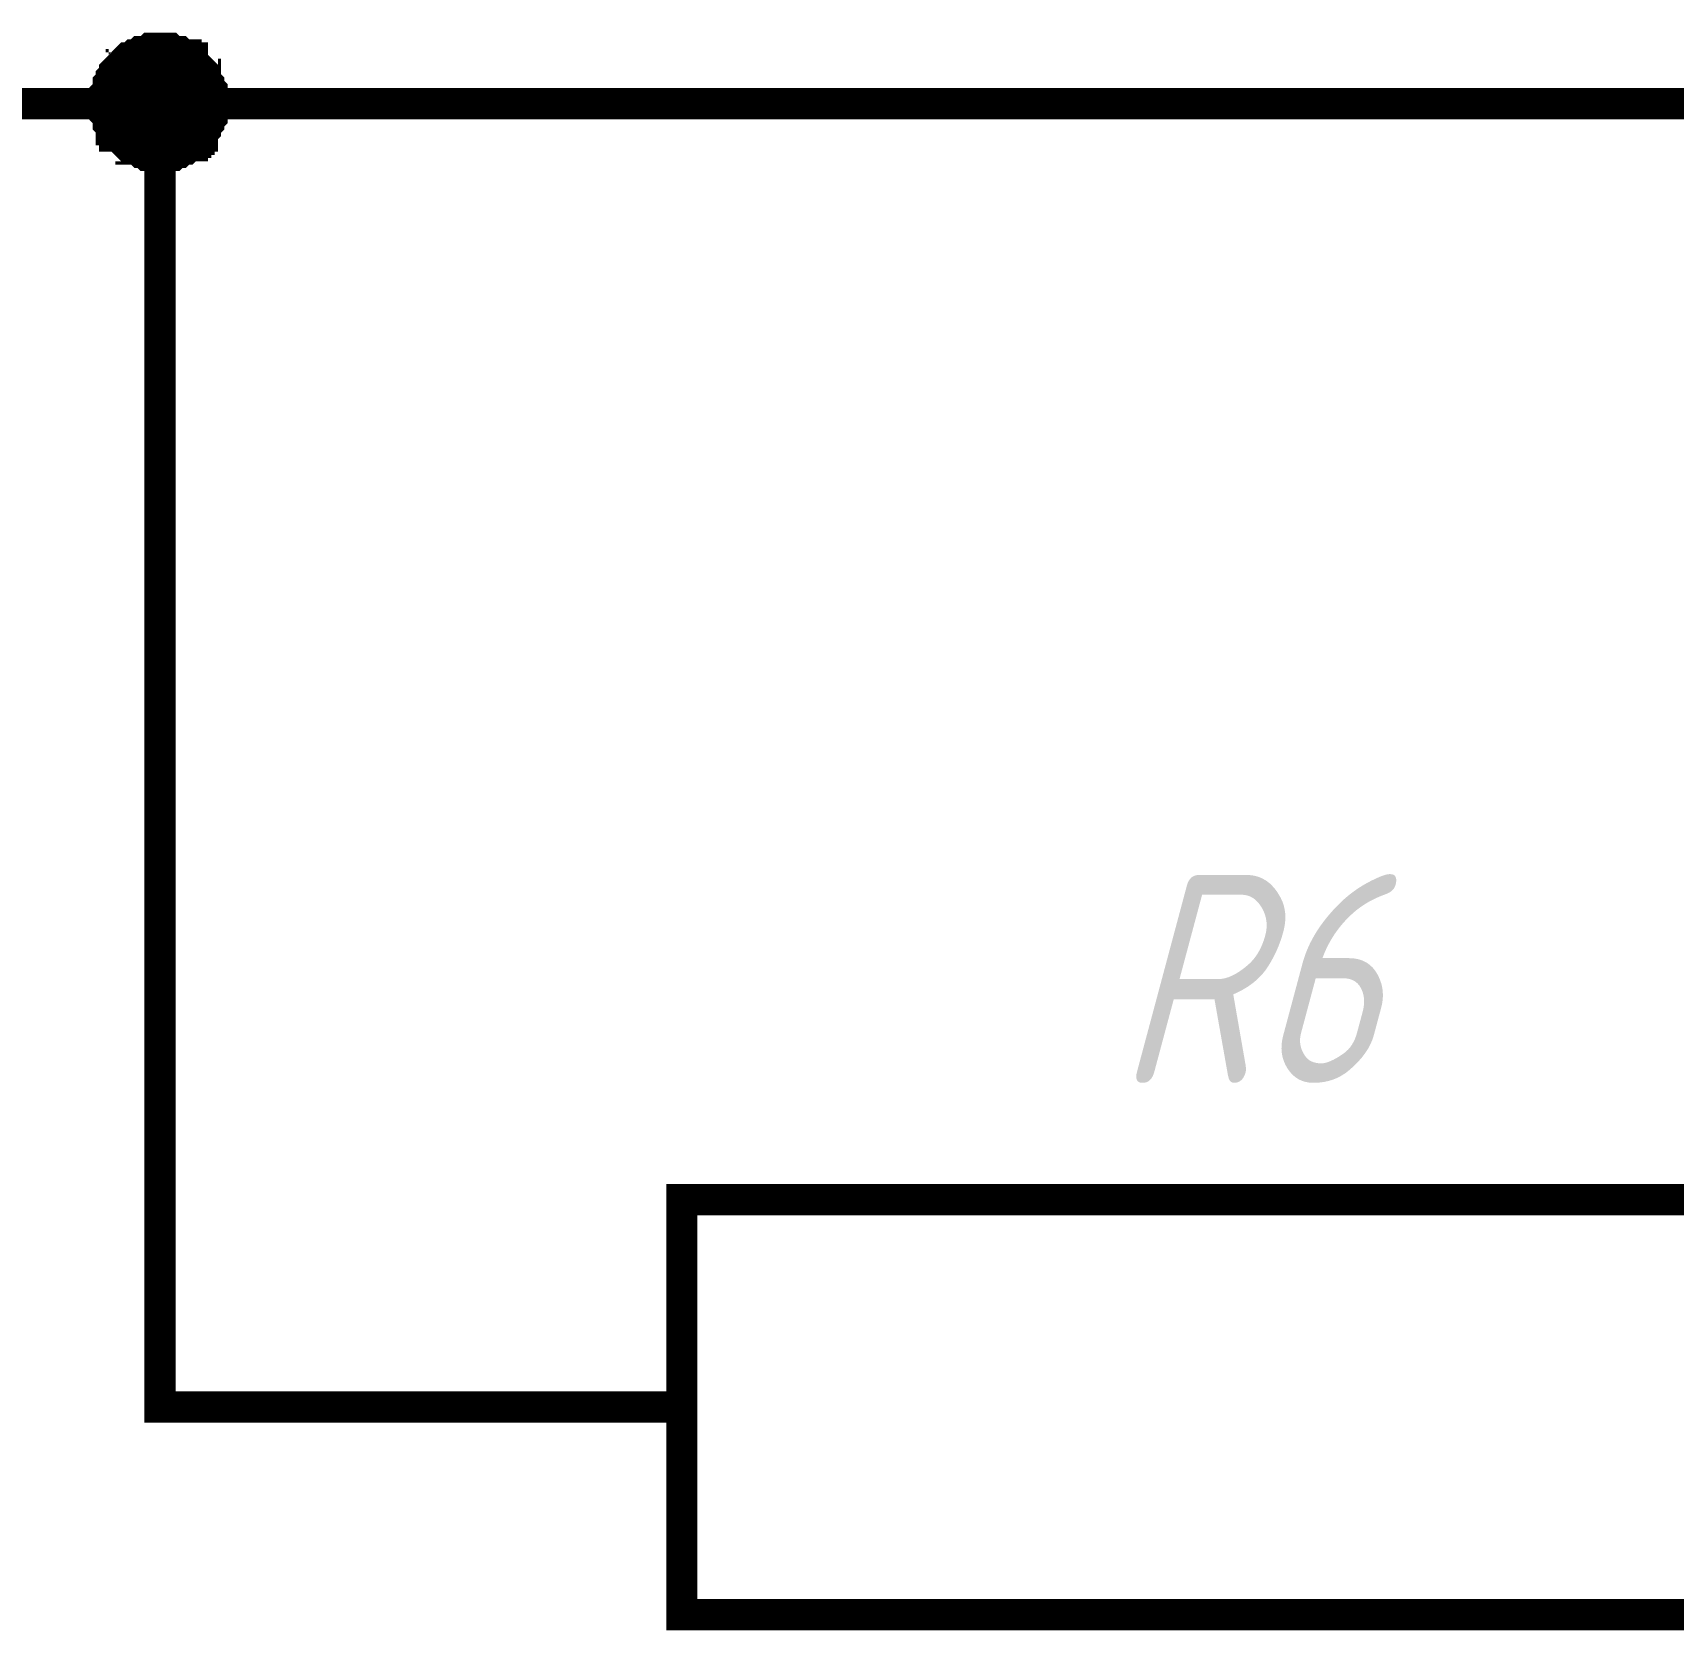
# Paper-space layout 'Layout1' of a CAD drawing. Extents: x -1 to 840, y -1 to 593.
# Drawn here: x 524.54 to 540.26, y 463.85 to 479.16 of the extents above; entities that cross this region are included whole.
import ezdxf

# ---------------------------------------------------------------- set-up
doc = ezdxf.new("R2010")
doc.units = 0
doc.header["$MEASUREMENT"] = 0
doc.layers.add('Sheet', color=255, linetype='CONTINUOUS')
doc.styles.add('GOST type A0', font='', dxfattribs={"oblique": 15, "height": 3.5})
doc.styles.get('GOST type A0').set_extended_font_data('GOST type A')

psp = doc.layouts.get("Layout1")

# ---------------------------------------------------------------- linework, layer by layer
at = {"layer": 'Sheet', "color": 7}
for points, const_width in [([(525.231, 478.481), (525.231, 478.512), (525.231, 478.543), (525.231, 478.543), (525.231, 478.574), (525.262, 478.605), (525.262, 478.636), (525.262, 478.667), (525.262, 478.667), (525.293, 478.698), (525.293, 478.729), (525.324, 478.76), (525.324, 478.76), (525.324, 478.791), (525.355, 478.822), (525.386, 478.822), (525.386, 478.853), (525.417, 478.853), (525.417, 478.885), (525.448, 478.916), (525.479, 478.916), (525.479, 478.916), (525.51, 478.947), (525.542, 478.947), (525.573, 478.978), (525.573, 478.978), (525.604, 478.978), (525.635, 478.978), (525.666, 479.009), (525.697, 479.009), (525.697, 479.009), (525.728, 479.009), (525.759, 479.009)], 0.3), ([(525.231, 478.481), (525.231, 478.512), (525.231, 478.543), (525.231, 478.543), (525.231, 478.574), (525.262, 478.605), (525.262, 478.636), (525.262, 478.667), (525.262, 478.667), (525.293, 478.698), (525.293, 478.729), (525.324, 478.76), (525.324, 478.76), (525.324, 478.791), (525.355, 478.822), (525.386, 478.822), (525.386, 478.853), (525.417, 478.853), (525.417, 478.885), (525.448, 478.916), (525.479, 478.916), (525.479, 478.916), (525.51, 478.947), (525.542, 478.947), (525.573, 478.978), (525.573, 478.978), (525.604, 478.978), (525.635, 478.978), (525.666, 479.009), (525.697, 479.009), (525.697, 479.009), (525.728, 479.009), (525.759, 479.009)], 0.3), ([(525.231, 478.481), (525.231, 478.512), (525.231, 478.543), (525.231, 478.543), (525.231, 478.574), (525.262, 478.605), (525.262, 478.636), (525.262, 478.667), (525.262, 478.667), (525.293, 478.698), (525.293, 478.729), (525.324, 478.76), (525.324, 478.76), (525.324, 478.791), (525.355, 478.822), (525.386, 478.822), (525.386, 478.853), (525.417, 478.853), (525.417, 478.885), (525.448, 478.916), (525.479, 478.916), (525.479, 478.916), (525.51, 478.947), (525.542, 478.947), (525.573, 478.978), (525.573, 478.978), (525.604, 478.978), (525.635, 478.978), (525.666, 479.009), (525.697, 479.009), (525.697, 479.009), (525.728, 479.009), (525.759, 479.009)], 0.3), ([(525.231, 478.481), (525.231, 478.512), (525.231, 478.543), (525.231, 478.543), (525.231, 478.574), (525.262, 478.605), (525.262, 478.636), (525.262, 478.667), (525.262, 478.667), (525.293, 478.698), (525.293, 478.729), (525.324, 478.76), (525.324, 478.76), (525.324, 478.791), (525.355, 478.822), (525.386, 478.822), (525.386, 478.853), (525.417, 478.853), (525.417, 478.885), (525.448, 478.916), (525.479, 478.916), (525.479, 478.916), (525.51, 478.947), (525.542, 478.947), (525.573, 478.978), (525.573, 478.978), (525.604, 478.978), (525.635, 478.978), (525.666, 479.009), (525.697, 479.009), (525.697, 479.009), (525.728, 479.009), (525.759, 479.009)], 0.3), ([(525.231, 478.481), (525.231, 478.512), (525.231, 478.543), (525.231, 478.543), (525.231, 478.574), (525.262, 478.605), (525.262, 478.636), (525.262, 478.667), (525.262, 478.667), (525.293, 478.698), (525.293, 478.729), (525.324, 478.76), (525.324, 478.76), (525.324, 478.791), (525.355, 478.822), (525.386, 478.822), (525.386, 478.853), (525.417, 478.853), (525.417, 478.885), (525.448, 478.916), (525.479, 478.916), (525.479, 478.916), (525.51, 478.947), (525.542, 478.947), (525.573, 478.978), (525.573, 478.978), (525.604, 478.978), (525.635, 478.978), (525.666, 479.009), (525.697, 479.009), (525.697, 479.009), (525.728, 479.009), (525.759, 479.009)], 0.0991), ([(525.231, 478.481), (525.231, 478.512), (525.231, 478.543), (525.231, 478.543), (525.231, 478.574), (525.262, 478.605), (525.262, 478.636), (525.262, 478.667), (525.262, 478.667), (525.293, 478.698), (525.293, 478.729), (525.324, 478.76), (525.324, 478.76), (525.324, 478.791), (525.355, 478.822), (525.386, 478.822), (525.386, 478.853), (525.417, 478.853), (525.417, 478.885), (525.448, 478.916), (525.479, 478.916), (525.479, 478.916), (525.51, 478.947), (525.542, 478.947), (525.573, 478.978), (525.573, 478.978), (525.604, 478.978), (525.635, 478.978), (525.666, 479.009), (525.697, 479.009), (525.697, 479.009), (525.728, 479.009), (525.759, 479.009)], 0.0991), ([(525.231, 478.481), (525.231, 478.512), (525.231, 478.543), (525.231, 478.543), (525.231, 478.574), (525.262, 478.605), (525.262, 478.636), (525.262, 478.667), (525.262, 478.667), (525.293, 478.698), (525.293, 478.729), (525.324, 478.76), (525.324, 478.76), (525.324, 478.791), (525.355, 478.822), (525.386, 478.822), (525.386, 478.853), (525.417, 478.853), (525.417, 478.885), (525.448, 478.916), (525.479, 478.916), (525.479, 478.916), (525.51, 478.947), (525.542, 478.947), (525.573, 478.978), (525.573, 478.978), (525.604, 478.978), (525.635, 478.978), (525.666, 479.009), (525.697, 479.009), (525.697, 479.009), (525.728, 479.009), (525.759, 479.009)], 0.0991), ([(525.231, 478.481), (525.231, 478.512), (525.231, 478.543), (525.231, 478.543), (525.231, 478.574), (525.262, 478.605), (525.262, 478.636), (525.262, 478.667), (525.262, 478.667), (525.293, 478.698), (525.293, 478.729), (525.324, 478.76), (525.324, 478.76), (525.324, 478.791), (525.355, 478.822), (525.386, 478.822), (525.386, 478.853), (525.417, 478.853), (525.417, 478.885), (525.448, 478.916), (525.479, 478.916), (525.479, 478.916), (525.51, 478.947), (525.542, 478.947), (525.573, 478.978), (525.573, 478.978), (525.604, 478.978), (525.635, 478.978), (525.666, 479.009), (525.697, 479.009), (525.697, 479.009), (525.728, 479.009), (525.759, 479.009)], 0.0991), ([(525.759, 479.009), (525.759, 479.009)], 0.3), ([(525.759, 479.009), (525.79, 479.009), (525.821, 479.009), (525.821, 479.009), (525.852, 479.009), (525.883, 478.978), (525.914, 478.978), (525.945, 478.978), (525.945, 478.978), (525.976, 478.947), (526.007, 478.947), (526.007, 478.916), (526.038, 478.916), (526.069, 478.916), (526.069, 478.885), (526.101, 478.853), (526.101, 478.853), (526.132, 478.822), (526.132, 478.822), (526.163, 478.791), (526.163, 478.76), (526.194, 478.76), (526.194, 478.729), (526.194, 478.698), (526.225, 478.667), (526.225, 478.667), (526.225, 478.636), (526.256, 478.605), (526.256, 478.574), (526.256, 478.543), (526.256, 478.543), (526.256, 478.512), (526.256, 478.481)], 0.3), ([(525.759, 479.009), (525.759, 479.009)], 0.3), ([(525.759, 479.009), (525.79, 479.009), (525.821, 479.009), (525.821, 479.009), (525.852, 479.009), (525.883, 478.978), (525.914, 478.978), (525.945, 478.978), (525.945, 478.978), (525.976, 478.947), (526.007, 478.947), (526.007, 478.916), (526.038, 478.916), (526.069, 478.916), (526.069, 478.885), (526.101, 478.853), (526.101, 478.853), (526.132, 478.822), (526.132, 478.822), (526.163, 478.791), (526.163, 478.76), (526.194, 478.76), (526.194, 478.729), (526.194, 478.698), (526.225, 478.667), (526.225, 478.667), (526.225, 478.636), (526.256, 478.605), (526.256, 478.574), (526.256, 478.543), (526.256, 478.543), (526.256, 478.512), (526.256, 478.481)], 0.3), ([(525.759, 479.009), (525.759, 479.009)], 0.3), ([(525.759, 479.009), (525.79, 479.009), (525.821, 479.009), (525.821, 479.009), (525.852, 479.009), (525.883, 478.978), (525.914, 478.978), (525.945, 478.978), (525.945, 478.978), (525.976, 478.947), (526.007, 478.947), (526.007, 478.916), (526.038, 478.916), (526.069, 478.916), (526.069, 478.885), (526.101, 478.853), (526.101, 478.853), (526.132, 478.822), (526.132, 478.822), (526.163, 478.791), (526.163, 478.76), (526.194, 478.76), (526.194, 478.729), (526.194, 478.698), (526.225, 478.667), (526.225, 478.667), (526.225, 478.636), (526.256, 478.605), (526.256, 478.574), (526.256, 478.543), (526.256, 478.543), (526.256, 478.512), (526.256, 478.481)], 0.3), ([(525.759, 479.009), (525.759, 479.009)], 0.3), ([(525.759, 479.009), (525.79, 479.009), (525.821, 479.009), (525.821, 479.009), (525.852, 479.009), (525.883, 478.978), (525.914, 478.978), (525.945, 478.978), (525.945, 478.978), (525.976, 478.947), (526.007, 478.947), (526.007, 478.916), (526.038, 478.916), (526.069, 478.916), (526.069, 478.885), (526.101, 478.853), (526.101, 478.853), (526.132, 478.822), (526.132, 478.822), (526.163, 478.791), (526.163, 478.76), (526.194, 478.76), (526.194, 478.729), (526.194, 478.698), (526.225, 478.667), (526.225, 478.667), (526.225, 478.636), (526.256, 478.605), (526.256, 478.574), (526.256, 478.543), (526.256, 478.543), (526.256, 478.512), (526.256, 478.481)], 0.3), ([(525.759, 479.009), (525.759, 479.009)], 0.0991), ([(525.759, 479.009), (525.79, 479.009), (525.821, 479.009), (525.821, 479.009), (525.852, 479.009), (525.883, 478.978), (525.914, 478.978), (525.945, 478.978), (525.945, 478.978), (525.976, 478.947), (526.007, 478.947), (526.007, 478.916), (526.038, 478.916), (526.069, 478.916), (526.069, 478.885), (526.101, 478.853), (526.101, 478.853), (526.132, 478.822), (526.132, 478.822), (526.163, 478.791), (526.163, 478.76), (526.194, 478.76), (526.194, 478.729), (526.194, 478.698), (526.225, 478.667), (526.225, 478.667), (526.225, 478.636), (526.256, 478.605), (526.256, 478.574), (526.256, 478.543), (526.256, 478.543), (526.256, 478.512), (526.256, 478.481)], 0.0991), ([(525.759, 479.009), (525.759, 479.009)], 0.0991), ([(525.759, 479.009), (525.79, 479.009), (525.821, 479.009), (525.821, 479.009), (525.852, 479.009), (525.883, 478.978), (525.914, 478.978), (525.945, 478.978), (525.945, 478.978), (525.976, 478.947), (526.007, 478.947), (526.007, 478.916), (526.038, 478.916), (526.069, 478.916), (526.069, 478.885), (526.101, 478.853), (526.101, 478.853), (526.132, 478.822), (526.132, 478.822), (526.163, 478.791), (526.163, 478.76), (526.194, 478.76), (526.194, 478.729), (526.194, 478.698), (526.225, 478.667), (526.225, 478.667), (526.225, 478.636), (526.256, 478.605), (526.256, 478.574), (526.256, 478.543), (526.256, 478.543), (526.256, 478.512), (526.256, 478.481)], 0.0991), ([(525.759, 479.009), (525.759, 479.009)], 0.0991), ([(525.759, 479.009), (525.79, 479.009), (525.821, 479.009), (525.821, 479.009), (525.852, 479.009), (525.883, 478.978), (525.914, 478.978), (525.945, 478.978), (525.945, 478.978), (525.976, 478.947), (526.007, 478.947), (526.007, 478.916), (526.038, 478.916), (526.069, 478.916), (526.069, 478.885), (526.101, 478.853), (526.101, 478.853), (526.132, 478.822), (526.132, 478.822), (526.163, 478.791), (526.163, 478.76), (526.194, 478.76), (526.194, 478.729), (526.194, 478.698), (526.225, 478.667), (526.225, 478.667), (526.225, 478.636), (526.256, 478.605), (526.256, 478.574), (526.256, 478.543), (526.256, 478.543), (526.256, 478.512), (526.256, 478.481)], 0.0991), ([(525.759, 479.009), (525.759, 479.009)], 0.0991), ([(525.759, 479.009), (525.79, 479.009), (525.821, 479.009), (525.821, 479.009), (525.852, 479.009), (525.883, 478.978), (525.914, 478.978), (525.945, 478.978), (525.945, 478.978), (525.976, 478.947), (526.007, 478.947), (526.007, 478.916), (526.038, 478.916), (526.069, 478.916), (526.069, 478.885), (526.101, 478.853), (526.101, 478.853), (526.132, 478.822), (526.132, 478.822), (526.163, 478.791), (526.163, 478.76), (526.194, 478.76), (526.194, 478.729), (526.194, 478.698), (526.225, 478.667), (526.225, 478.667), (526.225, 478.636), (526.256, 478.605), (526.256, 478.574), (526.256, 478.543), (526.256, 478.543), (526.256, 478.512), (526.256, 478.481)], 0.0991), ([(520.759, 478.481), (525.759, 478.481), (540.728, 478.481), (540.728, 478.481)], 0.3), ([(525.759, 477.984), (525.728, 477.984), (525.697, 477.984), (525.697, 477.984), (525.666, 477.984), (525.635, 477.984), (525.604, 478.015), (525.573, 478.015), (525.573, 478.015), (525.542, 478.046), (525.51, 478.046), (525.479, 478.046), (525.479, 478.077), (525.448, 478.077), (525.417, 478.108), (525.417, 478.108), (525.386, 478.139), (525.386, 478.139), (525.355, 478.17), (525.324, 478.17), (525.324, 478.201), (525.324, 478.232), (525.293, 478.232), (525.293, 478.263), (525.262, 478.294), (525.262, 478.294), (525.262, 478.325), (525.262, 478.356), (525.231, 478.387), (525.231, 478.419), (525.231, 478.419), (525.231, 478.45), (525.231, 478.481)], 0.3), ([(525.231, 478.481), (525.231, 478.481)], 0.3), ([(525.759, 477.984), (525.728, 477.984), (525.697, 477.984), (525.697, 477.984), (525.666, 477.984), (525.635, 477.984), (525.604, 478.015), (525.573, 478.015), (525.573, 478.015), (525.542, 478.046), (525.51, 478.046), (525.479, 478.046), (525.479, 478.077), (525.448, 478.077), (525.417, 478.108), (525.417, 478.108), (525.386, 478.139), (525.386, 478.139), (525.355, 478.17), (525.324, 478.17), (525.324, 478.201), (525.324, 478.232), (525.293, 478.232), (525.293, 478.263), (525.262, 478.294), (525.262, 478.294), (525.262, 478.325), (525.262, 478.356), (525.231, 478.387), (525.231, 478.419), (525.231, 478.419), (525.231, 478.45), (525.231, 478.481)], 0.3), ([(525.231, 478.481), (525.231, 478.481)], 0.3), ([(525.759, 477.984), (525.728, 477.984), (525.697, 477.984), (525.697, 477.984), (525.666, 477.984), (525.635, 477.984), (525.604, 478.015), (525.573, 478.015), (525.573, 478.015), (525.542, 478.046), (525.51, 478.046), (525.479, 478.046), (525.479, 478.077), (525.448, 478.077), (525.417, 478.108), (525.417, 478.108), (525.386, 478.139), (525.386, 478.139), (525.355, 478.17), (525.324, 478.17), (525.324, 478.201), (525.324, 478.232), (525.293, 478.232), (525.293, 478.263), (525.262, 478.294), (525.262, 478.294), (525.262, 478.325), (525.262, 478.356), (525.231, 478.387), (525.231, 478.419), (525.231, 478.419), (525.231, 478.45), (525.231, 478.481)], 0.3), ([(525.231, 478.481), (525.231, 478.481)], 0.3), ([(525.759, 477.984), (525.728, 477.984), (525.697, 477.984), (525.697, 477.984), (525.666, 477.984), (525.635, 477.984), (525.604, 478.015), (525.573, 478.015), (525.573, 478.015), (525.542, 478.046), (525.51, 478.046), (525.479, 478.046), (525.479, 478.077), (525.448, 478.077), (525.417, 478.108), (525.417, 478.108), (525.386, 478.139), (525.386, 478.139), (525.355, 478.17), (525.324, 478.17), (525.324, 478.201), (525.324, 478.232), (525.293, 478.232), (525.293, 478.263), (525.262, 478.294), (525.262, 478.294), (525.262, 478.325), (525.262, 478.356), (525.231, 478.387), (525.231, 478.419), (525.231, 478.419), (525.231, 478.45), (525.231, 478.481)], 0.3), ([(525.231, 478.481), (525.231, 478.481)], 0.3), ([(525.759, 478.481), (525.759, 465.992), (528.243, 465.992)], 0.3), ([(526.256, 478.481), (526.256, 478.45), (526.256, 478.419), (526.256, 478.419), (526.256, 478.387), (526.256, 478.356), (526.225, 478.325), (526.225, 478.294), (526.225, 478.294), (526.194, 478.263), (526.194, 478.232), (526.194, 478.232), (526.163, 478.201), (526.163, 478.17), (526.132, 478.17), (526.132, 478.139), (526.101, 478.139), (526.101, 478.108), (526.069, 478.108), (526.069, 478.077), (526.038, 478.077), (526.007, 478.046), (526.007, 478.046), (525.976, 478.046), (525.945, 478.015), (525.945, 478.015), (525.914, 478.015), (525.883, 477.984), (525.852, 477.984), (525.821, 477.984), (525.821, 477.984), (525.79, 477.984), (525.759, 477.984)], 0.3), ([(526.256, 478.481), (526.256, 478.45), (526.256, 478.419), (526.256, 478.419), (526.256, 478.387), (526.256, 478.356), (526.225, 478.325), (526.225, 478.294), (526.225, 478.294), (526.194, 478.263), (526.194, 478.232), (526.194, 478.232), (526.163, 478.201), (526.163, 478.17), (526.132, 478.17), (526.132, 478.139), (526.101, 478.139), (526.101, 478.108), (526.069, 478.108), (526.069, 478.077), (526.038, 478.077), (526.007, 478.046), (526.007, 478.046), (525.976, 478.046), (525.945, 478.015), (525.945, 478.015), (525.914, 478.015), (525.883, 477.984), (525.852, 477.984), (525.821, 477.984), (525.821, 477.984), (525.79, 477.984), (525.759, 477.984)], 0.3), ([(526.256, 478.481), (526.256, 478.45), (526.256, 478.419), (526.256, 478.419), (526.256, 478.387), (526.256, 478.356), (526.225, 478.325), (526.225, 478.294), (526.225, 478.294), (526.194, 478.263), (526.194, 478.232), (526.194, 478.232), (526.163, 478.201), (526.163, 478.17), (526.132, 478.17), (526.132, 478.139), (526.101, 478.139), (526.101, 478.108), (526.069, 478.108), (526.069, 478.077), (526.038, 478.077), (526.007, 478.046), (526.007, 478.046), (525.976, 478.046), (525.945, 478.015), (525.945, 478.015), (525.914, 478.015), (525.883, 477.984), (525.852, 477.984), (525.821, 477.984), (525.821, 477.984), (525.79, 477.984), (525.759, 477.984)], 0.3), ([(526.256, 478.481), (526.256, 478.45), (526.256, 478.419), (526.256, 478.419), (526.256, 478.387), (526.256, 478.356), (526.225, 478.325), (526.225, 478.294), (526.225, 478.294), (526.194, 478.263), (526.194, 478.232), (526.194, 478.232), (526.163, 478.201), (526.163, 478.17), (526.132, 478.17), (526.132, 478.139), (526.101, 478.139), (526.101, 478.108), (526.069, 478.108), (526.069, 478.077), (526.038, 478.077), (526.007, 478.046), (526.007, 478.046), (525.976, 478.046), (525.945, 478.015), (525.945, 478.015), (525.914, 478.015), (525.883, 477.984), (525.852, 477.984), (525.821, 477.984), (525.821, 477.984), (525.79, 477.984), (525.759, 477.984)], 0.3), ([(526.256, 478.481), (526.256, 478.481), (526.256, 478.481), (526.256, 478.481), (526.256, 478.481), (526.256, 478.481), (526.256, 478.481), (526.256, 478.481), (526.256, 478.481), (526.256, 478.481), (526.256, 478.481), (526.256, 478.481), (526.256, 478.481), (526.256, 478.481), (526.256, 478.481), (526.256, 478.481), (526.256, 478.481), (526.256, 478.481), (526.256, 478.481), (526.256, 478.481), (526.256, 478.481), (526.256, 478.481), (526.256, 478.481), (526.256, 478.481), (526.256, 478.481), (526.256, 478.481), (526.256, 478.481), (526.256, 478.481), (526.256, 478.481), (526.256, 478.481), (526.256, 478.481), (526.256, 478.481), (526.256, 478.481)], 0.3), ([(526.256, 478.481), (526.256, 478.481)], 0.3), ([(526.256, 478.481), (526.256, 478.481), (526.256, 478.481), (526.256, 478.481), (526.256, 478.481), (526.256, 478.481), (526.256, 478.481), (526.256, 478.481), (526.256, 478.481), (526.256, 478.481), (526.256, 478.481), (526.256, 478.481), (526.256, 478.481), (526.256, 478.481), (526.256, 478.481), (526.256, 478.481), (526.256, 478.481), (526.256, 478.481), (526.256, 478.481), (526.256, 478.481), (526.256, 478.481), (526.256, 478.481), (526.256, 478.481), (526.256, 478.481), (526.256, 478.481), (526.256, 478.481), (526.256, 478.481), (526.256, 478.481), (526.256, 478.481), (526.256, 478.481), (526.256, 478.481), (526.256, 478.481), (526.256, 478.481)], 0.3), ([(526.256, 478.481), (526.256, 478.481)], 0.3), ([(526.256, 478.481), (526.256, 478.481), (526.256, 478.481), (526.256, 478.481), (526.256, 478.481), (526.256, 478.481), (526.256, 478.481), (526.256, 478.481), (526.256, 478.481), (526.256, 478.481), (526.256, 478.481), (526.256, 478.481), (526.256, 478.481), (526.256, 478.481), (526.256, 478.481), (526.256, 478.481), (526.256, 478.481), (526.256, 478.481), (526.256, 478.481), (526.256, 478.481), (526.256, 478.481), (526.256, 478.481), (526.256, 478.481), (526.256, 478.481), (526.256, 478.481), (526.256, 478.481), (526.256, 478.481), (526.256, 478.481), (526.256, 478.481), (526.256, 478.481), (526.256, 478.481), (526.256, 478.481), (526.256, 478.481)], 0.3), ([(526.256, 478.481), (526.256, 478.481)], 0.3), ([(526.256, 478.481), (526.256, 478.481), (526.256, 478.481), (526.256, 478.481), (526.256, 478.481), (526.256, 478.481), (526.256, 478.481), (526.256, 478.481), (526.256, 478.481), (526.256, 478.481), (526.256, 478.481), (526.256, 478.481), (526.256, 478.481), (526.256, 478.481), (526.256, 478.481), (526.256, 478.481), (526.256, 478.481), (526.256, 478.481), (526.256, 478.481), (526.256, 478.481), (526.256, 478.481), (526.256, 478.481), (526.256, 478.481), (526.256, 478.481), (526.256, 478.481), (526.256, 478.481), (526.256, 478.481), (526.256, 478.481), (526.256, 478.481), (526.256, 478.481), (526.256, 478.481), (526.256, 478.481), (526.256, 478.481)], 0.3), ([(526.256, 478.481), (526.256, 478.481)], 0.3), ([(525.759, 477.984), (525.728, 477.984), (525.697, 477.984), (525.697, 477.984), (525.666, 477.984), (525.635, 477.984), (525.604, 478.015), (525.573, 478.015), (525.573, 478.015), (525.542, 478.046), (525.51, 478.046), (525.479, 478.046), (525.479, 478.077), (525.448, 478.077), (525.417, 478.108), (525.417, 478.108), (525.386, 478.139), (525.386, 478.139), (525.355, 478.17), (525.324, 478.17), (525.324, 478.201), (525.324, 478.232), (525.293, 478.232), (525.293, 478.263), (525.262, 478.294), (525.262, 478.294), (525.262, 478.325), (525.262, 478.356), (525.231, 478.387), (525.231, 478.419), (525.231, 478.419), (525.231, 478.45), (525.231, 478.481)], 0.0991), ([(525.231, 478.481), (525.231, 478.481)], 0.0991), ([(525.759, 477.984), (525.728, 477.984), (525.697, 477.984), (525.697, 477.984), (525.666, 477.984), (525.635, 477.984), (525.604, 478.015), (525.573, 478.015), (525.573, 478.015), (525.542, 478.046), (525.51, 478.046), (525.479, 478.046), (525.479, 478.077), (525.448, 478.077), (525.417, 478.108), (525.417, 478.108), (525.386, 478.139), (525.386, 478.139), (525.355, 478.17), (525.324, 478.17), (525.324, 478.201), (525.324, 478.232), (525.293, 478.232), (525.293, 478.263), (525.262, 478.294), (525.262, 478.294), (525.262, 478.325), (525.262, 478.356), (525.231, 478.387), (525.231, 478.419), (525.231, 478.419), (525.231, 478.45), (525.231, 478.481)], 0.0991), ([(525.231, 478.481), (525.231, 478.481)], 0.0991), ([(525.759, 477.984), (525.728, 477.984), (525.697, 477.984), (525.697, 477.984), (525.666, 477.984), (525.635, 477.984), (525.604, 478.015), (525.573, 478.015), (525.573, 478.015), (525.542, 478.046), (525.51, 478.046), (525.479, 478.046), (525.479, 478.077), (525.448, 478.077), (525.417, 478.108), (525.417, 478.108), (525.386, 478.139), (525.386, 478.139), (525.355, 478.17), (525.324, 478.17), (525.324, 478.201), (525.324, 478.232), (525.293, 478.232), (525.293, 478.263), (525.262, 478.294), (525.262, 478.294), (525.262, 478.325), (525.262, 478.356), (525.231, 478.387), (525.231, 478.419), (525.231, 478.419), (525.231, 478.45), (525.231, 478.481)], 0.0991), ([(525.231, 478.481), (525.231, 478.481)], 0.0991), ([(525.759, 477.984), (525.728, 477.984), (525.697, 477.984), (525.697, 477.984), (525.666, 477.984), (525.635, 477.984), (525.604, 478.015), (525.573, 478.015), (525.573, 478.015), (525.542, 478.046), (525.51, 478.046), (525.479, 478.046), (525.479, 478.077), (525.448, 478.077), (525.417, 478.108), (525.417, 478.108), (525.386, 478.139), (525.386, 478.139), (525.355, 478.17), (525.324, 478.17), (525.324, 478.201), (525.324, 478.232), (525.293, 478.232), (525.293, 478.263), (525.262, 478.294), (525.262, 478.294), (525.262, 478.325), (525.262, 478.356), (525.231, 478.387), (525.231, 478.419), (525.231, 478.419), (525.231, 478.45), (525.231, 478.481)], 0.0991), ([(525.231, 478.481), (525.231, 478.481)], 0.0991), ([(526.256, 478.481), (526.256, 478.45), (526.256, 478.419), (526.256, 478.419), (526.256, 478.387), (526.256, 478.356), (526.225, 478.325), (526.225, 478.294), (526.225, 478.294), (526.194, 478.263), (526.194, 478.232), (526.194, 478.232), (526.163, 478.201), (526.163, 478.17), (526.132, 478.17), (526.132, 478.139), (526.101, 478.139), (526.101, 478.108), (526.069, 478.108), (526.069, 478.077), (526.038, 478.077), (526.007, 478.046), (526.007, 478.046), (525.976, 478.046), (525.945, 478.015), (525.945, 478.015), (525.914, 478.015), (525.883, 477.984), (525.852, 477.984), (525.821, 477.984), (525.821, 477.984), (525.79, 477.984), (525.759, 477.984)], 0.0991), ([(526.256, 478.481), (526.256, 478.45), (526.256, 478.419), (526.256, 478.419), (526.256, 478.387), (526.256, 478.356), (526.225, 478.325), (526.225, 478.294), (526.225, 478.294), (526.194, 478.263), (526.194, 478.232), (526.194, 478.232), (526.163, 478.201), (526.163, 478.17), (526.132, 478.17), (526.132, 478.139), (526.101, 478.139), (526.101, 478.108), (526.069, 478.108), (526.069, 478.077), (526.038, 478.077), (526.007, 478.046), (526.007, 478.046), (525.976, 478.046), (525.945, 478.015), (525.945, 478.015), (525.914, 478.015), (525.883, 477.984), (525.852, 477.984), (525.821, 477.984), (525.821, 477.984), (525.79, 477.984), (525.759, 477.984)], 0.0991), ([(526.256, 478.481), (526.256, 478.45), (526.256, 478.419), (526.256, 478.419), (526.256, 478.387), (526.256, 478.356), (526.225, 478.325), (526.225, 478.294), (526.225, 478.294), (526.194, 478.263), (526.194, 478.232), (526.194, 478.232), (526.163, 478.201), (526.163, 478.17), (526.132, 478.17), (526.132, 478.139), (526.101, 478.139), (526.101, 478.108), (526.069, 478.108), (526.069, 478.077), (526.038, 478.077), (526.007, 478.046), (526.007, 478.046), (525.976, 478.046), (525.945, 478.015), (525.945, 478.015), (525.914, 478.015), (525.883, 477.984), (525.852, 477.984), (525.821, 477.984), (525.821, 477.984), (525.79, 477.984), (525.759, 477.984)], 0.0991), ([(526.256, 478.481), (526.256, 478.45), (526.256, 478.419), (526.256, 478.419), (526.256, 478.387), (526.256, 478.356), (526.225, 478.325), (526.225, 478.294), (526.225, 478.294), (526.194, 478.263), (526.194, 478.232), (526.194, 478.232), (526.163, 478.201), (526.163, 478.17), (526.132, 478.17), (526.132, 478.139), (526.101, 478.139), (526.101, 478.108), (526.069, 478.108), (526.069, 478.077), (526.038, 478.077), (526.007, 478.046), (526.007, 478.046), (525.976, 478.046), (525.945, 478.015), (525.945, 478.015), (525.914, 478.015), (525.883, 477.984), (525.852, 477.984), (525.821, 477.984), (525.821, 477.984), (525.79, 477.984), (525.759, 477.984)], 0.0991), ([(526.256, 478.481), (526.256, 478.481), (526.256, 478.481), (526.256, 478.481), (526.256, 478.481), (526.256, 478.481), (526.256, 478.481), (526.256, 478.481), (526.256, 478.481), (526.256, 478.481), (526.256, 478.481), (526.256, 478.481), (526.256, 478.481), (526.256, 478.481), (526.256, 478.481), (526.256, 478.481), (526.256, 478.481), (526.256, 478.481), (526.256, 478.481), (526.256, 478.481), (526.256, 478.481), (526.256, 478.481), (526.256, 478.481), (526.256, 478.481), (526.256, 478.481), (526.256, 478.481), (526.256, 478.481), (526.256, 478.481), (526.256, 478.481), (526.256, 478.481), (526.256, 478.481), (526.256, 478.481), (526.256, 478.481)], 0.0991), ([(526.256, 478.481), (526.256, 478.481)], 0.0991), ([(526.256, 478.481), (526.256, 478.481), (526.256, 478.481), (526.256, 478.481), (526.256, 478.481), (526.256, 478.481), (526.256, 478.481), (526.256, 478.481), (526.256, 478.481), (526.256, 478.481), (526.256, 478.481), (526.256, 478.481), (526.256, 478.481), (526.256, 478.481), (526.256, 478.481), (526.256, 478.481), (526.256, 478.481), (526.256, 478.481), (526.256, 478.481), (526.256, 478.481), (526.256, 478.481), (526.256, 478.481), (526.256, 478.481), (526.256, 478.481), (526.256, 478.481), (526.256, 478.481), (526.256, 478.481), (526.256, 478.481), (526.256, 478.481), (526.256, 478.481), (526.256, 478.481), (526.256, 478.481), (526.256, 478.481)], 0.0991), ([(526.256, 478.481), (526.256, 478.481)], 0.0991), ([(526.256, 478.481), (526.256, 478.481), (526.256, 478.481), (526.256, 478.481), (526.256, 478.481), (526.256, 478.481), (526.256, 478.481), (526.256, 478.481), (526.256, 478.481), (526.256, 478.481), (526.256, 478.481), (526.256, 478.481), (526.256, 478.481), (526.256, 478.481), (526.256, 478.481), (526.256, 478.481), (526.256, 478.481), (526.256, 478.481), (526.256, 478.481), (526.256, 478.481), (526.256, 478.481), (526.256, 478.481), (526.256, 478.481), (526.256, 478.481), (526.256, 478.481), (526.256, 478.481), (526.256, 478.481), (526.256, 478.481), (526.256, 478.481), (526.256, 478.481), (526.256, 478.481), (526.256, 478.481), (526.256, 478.481)], 0.0991), ([(526.256, 478.481), (526.256, 478.481)], 0.0991), ([(526.256, 478.481), (526.256, 478.481), (526.256, 478.481), (526.256, 478.481), (526.256, 478.481), (526.256, 478.481), (526.256, 478.481), (526.256, 478.481), (526.256, 478.481), (526.256, 478.481), (526.256, 478.481), (526.256, 478.481), (526.256, 478.481), (526.256, 478.481), (526.256, 478.481), (526.256, 478.481), (526.256, 478.481), (526.256, 478.481), (526.256, 478.481), (526.256, 478.481), (526.256, 478.481), (526.256, 478.481), (526.256, 478.481), (526.256, 478.481), (526.256, 478.481), (526.256, 478.481), (526.256, 478.481), (526.256, 478.481), (526.256, 478.481), (526.256, 478.481), (526.256, 478.481), (526.256, 478.481), (526.256, 478.481)], 0.0991), ([(526.256, 478.481), (526.256, 478.481)], 0.0991), ([(530.759, 465.992), (528.243, 465.992)], 0.3)]:
    psp.add_lwpolyline(points, dxfattribs=dict(at, const_width=const_width))
at = {"layer": 'Sheet', "color": 7, "const_width": 0.508}
psp.add_lwpolyline([(525.517, 478.503, 1), (526.025, 478.503, 1)], format="xyb", close=True, dxfattribs=at)
at = {"layer": 'Sheet', "color": 7, "const_width": 0.3}
psp.add_lwpolyline([(530.759, 467.98), (540.728, 467.98), (540.728, 464.003), (530.759, 464.003), (530.759, 467.98)], close=True, dxfattribs=at)

# ---------------------------------------------------------------- texts
at = {"layer": 'Sheet', "color": 7, "style": 'GOST type A0', "oblique": 15}
psp.add_text('R6', height=2, dxfattribs=at).set_placement((534.92, 469.098))

doc.saveas('drawing.dxf')
